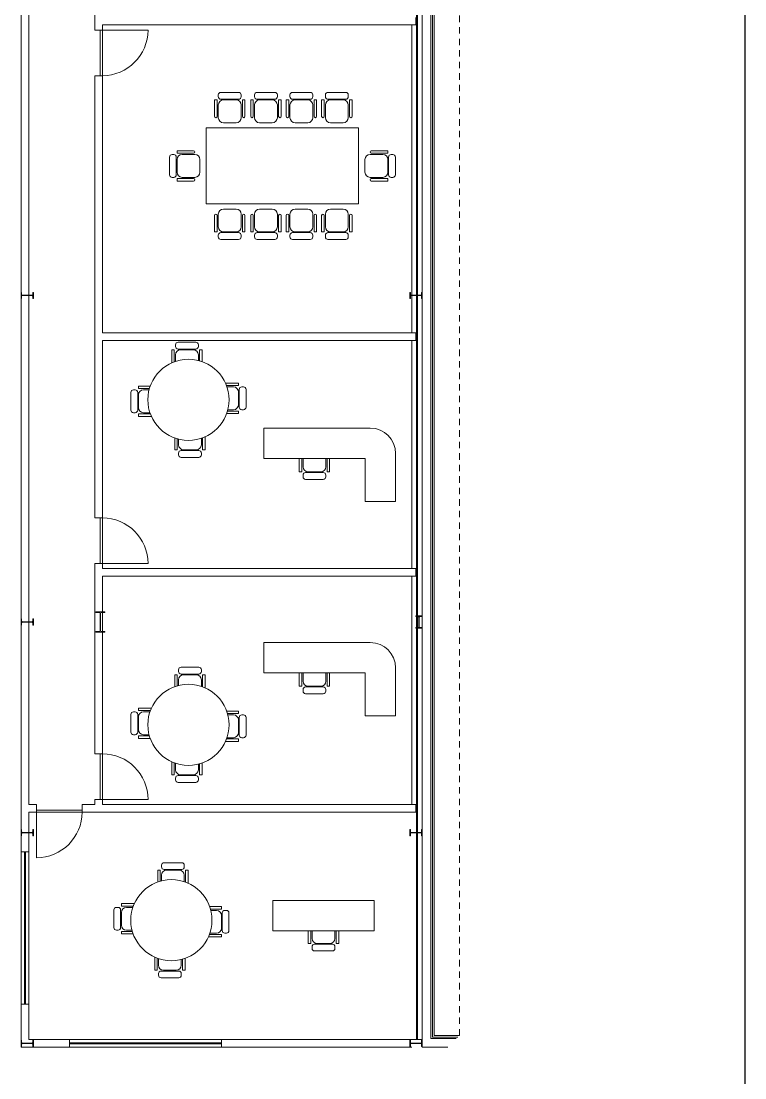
# Model space of a CAD drawing. Header units: millimetres. Extents: x -32 to 1412, y -324 to 2887.
# Drawn here: x 1134.25 to 1148.51, y 1911.89 to 1932.72 of the extents above; entities that cross this region are included whole.
import ezdxf

# ---------------------------------------------------------------- set-up
doc = ezdxf.new("R2010")
doc.units = ezdxf.units.MM
doc.header["$LTSCALE"] = 0.5
doc.linetypes.add('HIDDEN', pattern=[9.525, 6.35, -3.175])
doc.layers.get('0').update_dxf_attribs({"linetype": 'CONTINUOUS'})
doc.layers.add('arquitetura', color=252, linetype='CONTINUOUS', lineweight=5)

msp = doc.modelspace()

# ---------------------------------------------------------------- linework, layer by layer
msp.add_line((1148.511, 1955.152), (1148.511, 1829.015))
at = {"layer": 'arquitetura', "color": 252}
for p, q in [((1142.041, 1920.678), (1142.041, 1946.285)), ((1142.061, 1920.678), (1142.061, 1946.285)), ((1142.151, 1926.578), (1142.151, 1946.285)), ((1142.156, 1946.285), (1142.156, 1912.495)), ((1142.326, 1946.285), (1142.326, 1912.665)), ((1142.356, 1946.285), (1142.356, 1912.695)), ((1142.386, 1946.285), (1142.386, 1912.725)), ((1134.401, 1938.625), (1134.401, 1917.278)), ((1134.251, 1938.475), (1134.251, 1912.495)), ((1135.701, 1935.329), (1135.701, 1932.545)), ((1142.031, 1932.645), (1142.031, 1932.795)), ((1135.851, 1932.545), (1135.701, 1932.545)), ((1135.811, 1931.645), (1135.811, 1932.545)), ((1142.031, 1932.645), (1135.851, 1932.645)), ((1135.851, 1932.645), (1135.851, 1932.545)), ((1135.851, 1931.645), (1135.851, 1932.545)), ((1135.851, 1932.545), (1136.751, 1932.545)), ((1141.951, 1932.645), (1141.951, 1926.578)), ((1135.851, 1931.645), (1135.701, 1931.645)), ((1135.701, 1931.645), (1135.701, 1922.928)), ((1135.851, 1931.645), (1135.851, 1926.578)), ((1138.136, 1931.231), (1138.136, 1931.266)), ((1138.186, 1931.316), (1138.536, 1931.316)), ((1138.586, 1931.266), (1138.586, 1931.231)), ((1138.85, 1931.231), (1138.85, 1931.266)), ((1138.9, 1931.316), (1139.25, 1931.316)), ((1139.3, 1931.266), (1139.3, 1931.231)), ((1139.548, 1931.231), (1139.548, 1931.266)), ((1139.598, 1931.316), (1139.948, 1931.316)), ((1139.998, 1931.266), (1139.998, 1931.231)), ((1140.247, 1931.231), (1140.247, 1931.266)), ((1140.297, 1931.316), (1140.647, 1931.316)), ((1140.697, 1931.266), (1140.697, 1931.231)), ((1138.061, 1931.167), (1138.111, 1931.167)), ((1138.061, 1930.842), (1138.061, 1931.167)), ((1138.111, 1931.167), (1138.111, 1930.842)), ((1138.136, 1930.817), (1138.136, 1931.067)), ((1138.536, 1931.181), (1138.186, 1931.181)), ((1138.236, 1931.167), (1138.486, 1931.167)), ((1138.586, 1930.817), (1138.586, 1931.067)), ((1138.661, 1931.167), (1138.611, 1931.167)), ((1138.611, 1931.167), (1138.611, 1930.842)), ((1138.661, 1930.842), (1138.661, 1931.167)), ((1138.775, 1931.167), (1138.825, 1931.167)), ((1138.775, 1930.842), (1138.775, 1931.167)), ((1138.825, 1931.167), (1138.825, 1930.842)), ((1138.85, 1930.817), (1138.85, 1931.067)), ((1139.25, 1931.181), (1138.9, 1931.181)), ((1138.95, 1931.167), (1139.2, 1931.167)), ((1139.3, 1930.817), (1139.3, 1931.067)), ((1139.375, 1931.167), (1139.325, 1931.167)), ((1139.325, 1931.167), (1139.325, 1930.842)), ((1139.375, 1930.842), (1139.375, 1931.167)), ((1139.473, 1931.167), (1139.523, 1931.167)), ((1139.473, 1930.842), (1139.473, 1931.167)), ((1139.523, 1931.167), (1139.523, 1930.842)), ((1139.548, 1930.817), (1139.548, 1931.067)), ((1139.948, 1931.181), (1139.598, 1931.181)), ((1139.648, 1931.167), (1139.898, 1931.167)), ((1139.998, 1930.817), (1139.998, 1931.067)), ((1140.073, 1931.167), (1140.023, 1931.167)), ((1140.023, 1931.167), (1140.023, 1930.842)), ((1140.073, 1930.842), (1140.073, 1931.167)), ((1140.172, 1931.167), (1140.222, 1931.167)), ((1140.172, 1930.842), (1140.172, 1931.167)), ((1140.222, 1931.167), (1140.222, 1930.842)), ((1140.247, 1930.817), (1140.247, 1931.067)), ((1140.647, 1931.181), (1140.297, 1931.181)), ((1140.347, 1931.167), (1140.597, 1931.167)), ((1140.697, 1930.817), (1140.697, 1931.067)), ((1140.772, 1931.167), (1140.722, 1931.167)), ((1140.722, 1931.167), (1140.722, 1930.842)), ((1140.772, 1930.842), (1140.772, 1931.167)), ((1137.899, 1929.116), (1137.899, 1930.616)), ((1137.899, 1930.616), (1140.899, 1930.616)), ((1138.236, 1930.717), (1138.486, 1930.717)), ((1138.95, 1930.717), (1139.2, 1930.717)), ((1139.648, 1930.717), (1139.898, 1930.717)), ((1140.347, 1930.717), (1140.597, 1930.717)), ((1140.899, 1930.616), (1140.899, 1929.116)), ((1137.322, 1930.166), (1137.322, 1930.116)), ((1137.647, 1930.166), (1137.322, 1930.166)), ((1141.151, 1930.166), (1141.476, 1930.166)), ((1141.476, 1930.166), (1141.476, 1930.116)), ((1137.174, 1930.041), (1137.174, 1929.691)), ((1137.258, 1930.091), (1137.224, 1930.091)), ((1137.308, 1929.691), (1137.308, 1930.041)), ((1137.322, 1930.116), (1137.647, 1930.116)), ((1137.322, 1929.991), (1137.322, 1929.741)), ((1137.672, 1930.091), (1137.422, 1930.091)), ((1137.772, 1929.991), (1137.772, 1929.741)), ((1141.026, 1929.991), (1141.026, 1929.741)), ((1141.126, 1930.091), (1141.376, 1930.091)), ((1141.476, 1930.116), (1141.151, 1930.116)), ((1141.476, 1929.991), (1141.476, 1929.741)), ((1141.491, 1929.691), (1141.491, 1930.041)), ((1141.541, 1930.091), (1141.575, 1930.091)), ((1141.625, 1930.041), (1141.625, 1929.691)), ((1137.224, 1929.641), (1137.258, 1929.641)), ((1137.322, 1929.566), (1137.322, 1929.616)), ((1137.322, 1929.616), (1137.647, 1929.616)), ((1137.647, 1929.566), (1137.322, 1929.566)), ((1137.672, 1929.641), (1137.422, 1929.641)), ((1141.126, 1929.641), (1141.376, 1929.641)), ((1141.476, 1929.616), (1141.151, 1929.616)), ((1141.151, 1929.566), (1141.476, 1929.566)), ((1141.476, 1929.566), (1141.476, 1929.616)), ((1141.575, 1929.641), (1141.541, 1929.641)), ((1140.899, 1929.116), (1137.899, 1929.116)), ((1138.136, 1928.916), (1138.136, 1928.666)), ((1138.236, 1929.016), (1138.486, 1929.016)), ((1138.586, 1928.916), (1138.586, 1928.666)), ((1138.85, 1928.916), (1138.85, 1928.666)), ((1138.95, 1929.016), (1139.2, 1929.016)), ((1139.3, 1928.916), (1139.3, 1928.666)), ((1139.548, 1928.916), (1139.548, 1928.666)), ((1139.648, 1929.016), (1139.898, 1929.016)), ((1139.998, 1928.916), (1139.998, 1928.666)), ((1140.247, 1928.916), (1140.247, 1928.666)), ((1140.347, 1929.016), (1140.597, 1929.016)), ((1140.697, 1928.916), (1140.697, 1928.666)), ((1138.061, 1928.891), (1138.061, 1928.566)), ((1138.111, 1928.566), (1138.111, 1928.891)), ((1138.611, 1928.566), (1138.611, 1928.891)), ((1138.661, 1928.891), (1138.661, 1928.566)), ((1138.775, 1928.891), (1138.775, 1928.566)), ((1138.825, 1928.566), (1138.825, 1928.891)), ((1139.325, 1928.566), (1139.325, 1928.891)), ((1139.375, 1928.891), (1139.375, 1928.566)), ((1139.473, 1928.891), (1139.473, 1928.566)), ((1139.523, 1928.566), (1139.523, 1928.891)), ((1140.023, 1928.566), (1140.023, 1928.891)), ((1140.073, 1928.891), (1140.073, 1928.566)), ((1140.172, 1928.891), (1140.172, 1928.566)), ((1140.222, 1928.566), (1140.222, 1928.891)), ((1140.722, 1928.566), (1140.722, 1928.891)), ((1140.772, 1928.891), (1140.772, 1928.566)), ((1138.061, 1928.566), (1138.111, 1928.566)), ((1138.136, 1928.501), (1138.136, 1928.467)), ((1138.536, 1928.551), (1138.186, 1928.551)), ((1138.236, 1928.566), (1138.486, 1928.566)), ((1138.586, 1928.467), (1138.586, 1928.501)), ((1138.661, 1928.566), (1138.611, 1928.566)), ((1138.775, 1928.566), (1138.825, 1928.566)), ((1138.85, 1928.501), (1138.85, 1928.467)), ((1139.25, 1928.551), (1138.9, 1928.551)), ((1138.95, 1928.566), (1139.2, 1928.566)), ((1139.3, 1928.467), (1139.3, 1928.501)), ((1139.375, 1928.566), (1139.325, 1928.566)), ((1139.473, 1928.566), (1139.523, 1928.566)), ((1139.548, 1928.501), (1139.548, 1928.467)), ((1139.948, 1928.551), (1139.598, 1928.551)), ((1139.648, 1928.566), (1139.898, 1928.566)), ((1139.998, 1928.467), (1139.998, 1928.501)), ((1140.073, 1928.566), (1140.023, 1928.566)), ((1140.172, 1928.566), (1140.222, 1928.566)), ((1140.247, 1928.501), (1140.247, 1928.467)), ((1140.647, 1928.551), (1140.297, 1928.551)), ((1140.347, 1928.566), (1140.597, 1928.566)), ((1140.697, 1928.467), (1140.697, 1928.501)), ((1140.772, 1928.566), (1140.722, 1928.566)), ((1138.186, 1928.417), (1138.536, 1928.417)), ((1138.9, 1928.417), (1139.25, 1928.417)), ((1139.598, 1928.417), (1139.948, 1928.417)), ((1140.297, 1928.417), (1140.647, 1928.417)), ((1142.031, 1926.578), (1135.851, 1926.578)), ((1142.031, 1926.428), (1135.851, 1926.428)), ((1135.851, 1926.428), (1135.851, 1922.928)), ((1141.951, 1926.428), (1141.951, 1921.928)), ((1142.031, 1926.428), (1142.031, 1926.578)), ((1142.151, 1926.428), (1142.151, 1926.578)), ((1142.151, 1926.428), (1142.151, 1921.928)), ((1137.218, 1925.985), (1137.218, 1926.242)), ((1137.218, 1926.242), (1137.268, 1926.242)), ((1137.268, 1926.242), (1137.268, 1926.005)), ((1137.293, 1926.306), (1137.293, 1926.341)), ((1137.343, 1926.391), (1137.693, 1926.391)), ((1137.693, 1926.256), (1137.343, 1926.256)), ((1137.393, 1926.242), (1137.643, 1926.242)), ((1137.743, 1926.341), (1137.743, 1926.306)), ((1137.818, 1926.242), (1137.768, 1926.242)), ((1137.768, 1926.242), (1137.768, 1926.025)), ((1137.818, 1926.009), (1137.818, 1926.242)), ((1137.293, 1926.014), (1137.293, 1926.142)), ((1137.743, 1926.032), (1137.743, 1926.142)), ((1138.276, 1925.585), (1138.533, 1925.585)), ((1138.533, 1925.585), (1138.533, 1925.535)), ((1136.412, 1925.051), (1136.412, 1925.401)), ((1136.462, 1925.451), (1136.497, 1925.451)), ((1136.547, 1925.401), (1136.547, 1925.051)), ((1136.794, 1925.526), (1136.561, 1925.526)), ((1136.561, 1925.526), (1136.561, 1925.476)), ((1136.561, 1925.476), (1136.778, 1925.476)), ((1136.772, 1925.451), (1136.661, 1925.451)), ((1138.533, 1925.535), (1138.297, 1925.535)), ((1138.306, 1925.51), (1138.433, 1925.51)), ((1138.533, 1925.41), (1138.533, 1925.16)), ((1138.548, 1925.11), (1138.548, 1925.46)), ((1138.598, 1925.51), (1138.632, 1925.51)), ((1138.682, 1925.46), (1138.682, 1925.11)), ((1136.561, 1925.101), (1136.561, 1925.351)), ((1136.497, 1925.001), (1136.462, 1925.001)), ((1136.561, 1924.926), (1136.561, 1924.976)), ((1136.561, 1924.976), (1136.798, 1924.976)), ((1136.789, 1925.001), (1136.661, 1925.001)), ((1138.3, 1924.985), (1138.533, 1924.985)), ((1138.533, 1925.035), (1138.316, 1925.035)), ((1138.323, 1925.06), (1138.433, 1925.06)), ((1138.533, 1924.985), (1138.533, 1925.035)), ((1138.632, 1925.06), (1138.598, 1925.06)), ((1136.818, 1924.926), (1136.561, 1924.926)), ((1137.877, 1924.527), (1137.877, 1924.27)), ((1141.03, 1924.698), (1139.03, 1924.698)), ((1139.03, 1924.698), (1139.03, 1924.098)), ((1141.13, 1924.698), (1141.03, 1924.698)), ((1137.277, 1924.503), (1137.277, 1924.27)), ((1137.327, 1924.27), (1137.327, 1924.487)), ((1137.352, 1924.48), (1137.352, 1924.37)), ((1137.802, 1924.497), (1137.802, 1924.37)), ((1137.827, 1924.27), (1137.827, 1924.506)), ((1137.277, 1924.27), (1137.327, 1924.27)), ((1137.352, 1924.171), (1137.352, 1924.205)), ((1137.402, 1924.255), (1137.752, 1924.255)), ((1137.752, 1924.121), (1137.402, 1924.121)), ((1137.702, 1924.27), (1137.452, 1924.27)), ((1137.802, 1924.205), (1137.802, 1924.171)), ((1137.877, 1924.27), (1137.827, 1924.27)), ((1141.63, 1923.254), (1141.63, 1924.198)), ((1139.03, 1924.098), (1141.03, 1924.098)), ((1139.73, 1924.098), (1139.73, 1923.837)), ((1139.78, 1923.837), (1139.78, 1924.098)), ((1139.805, 1924.098), (1139.805, 1923.937)), ((1140.255, 1924.098), (1140.255, 1923.937)), ((1140.28, 1923.837), (1140.28, 1924.098)), ((1140.33, 1924.098), (1140.33, 1923.837)), ((1141.03, 1924.098), (1141.03, 1923.254)), ((1139.73, 1923.837), (1139.78, 1923.837)), ((1139.805, 1923.772), (1139.805, 1923.738)), ((1140.205, 1923.822), (1139.855, 1923.822)), ((1139.905, 1923.837), (1140.155, 1923.837)), ((1140.255, 1923.738), (1140.255, 1923.772)), ((1140.33, 1923.837), (1140.28, 1923.837)), ((1139.855, 1923.688), (1140.205, 1923.688)), ((1141.03, 1923.254), (1141.63, 1923.254)), ((1135.851, 1922.928), (1135.701, 1922.928)), ((1135.811, 1922.028), (1135.811, 1922.928)), ((1135.851, 1922.028), (1135.851, 1922.928)), ((1135.851, 1922.028), (1135.701, 1922.028)), ((1135.701, 1918.278), (1135.701, 1922.028)), ((1135.851, 1922.028), (1135.851, 1921.928)), ((1135.851, 1922.028), (1136.751, 1922.028)), ((1142.031, 1921.928), (1135.851, 1921.928)), ((1142.031, 1921.778), (1142.031, 1921.928)), ((1142.031, 1921.778), (1135.851, 1921.778)), ((1135.851, 1921.778), (1135.851, 1921.678)), ((1135.851, 1918.278), (1135.851, 1921.778)), ((1141.951, 1921.778), (1141.951, 1917.278)), ((1142.041, 1912.645), (1142.041, 1920.678)), ((1142.061, 1912.645), (1142.061, 1920.678)), ((1141.03, 1920.472), (1139.03, 1920.472)), ((1139.03, 1920.472), (1139.03, 1919.872)), ((1141.13, 1920.472), (1141.03, 1920.472)), ((1137.752, 1919.985), (1137.402, 1919.985)), ((1141.63, 1919.028), (1141.63, 1919.972)), ((1137.277, 1919.603), (1137.277, 1919.836)), ((1137.277, 1919.836), (1137.327, 1919.836)), ((1137.327, 1919.836), (1137.327, 1919.619)), ((1137.352, 1919.935), (1137.352, 1919.9)), ((1137.352, 1919.626), (1137.352, 1919.736)), ((1137.402, 1919.85), (1137.752, 1919.85)), ((1137.702, 1919.836), (1137.452, 1919.836)), ((1137.802, 1919.9), (1137.802, 1919.935)), ((1137.802, 1919.608), (1137.802, 1919.736)), ((1137.877, 1919.836), (1137.827, 1919.836)), ((1137.827, 1919.836), (1137.827, 1919.599)), ((1137.877, 1919.579), (1137.877, 1919.836)), ((1139.03, 1919.872), (1141.03, 1919.872)), ((1139.73, 1919.872), (1139.73, 1919.611)), ((1139.78, 1919.611), (1139.78, 1919.872)), ((1139.805, 1919.872), (1139.805, 1919.711)), ((1140.255, 1919.872), (1140.255, 1919.711)), ((1140.28, 1919.611), (1140.28, 1919.872)), ((1140.33, 1919.872), (1140.33, 1919.611)), ((1141.03, 1919.872), (1141.03, 1919.028)), ((1139.73, 1919.611), (1139.78, 1919.611)), ((1139.805, 1919.546), (1139.805, 1919.512)), ((1140.205, 1919.596), (1139.855, 1919.596)), ((1139.905, 1919.611), (1140.155, 1919.611)), ((1140.255, 1919.512), (1140.255, 1919.546)), ((1140.33, 1919.611), (1140.28, 1919.611)), ((1139.855, 1919.462), (1140.205, 1919.462)), ((1136.818, 1919.179), (1136.561, 1919.179)), ((1136.561, 1919.179), (1136.561, 1919.129)), ((1136.561, 1919.129), (1136.798, 1919.129)), ((1138.3, 1919.12), (1138.533, 1919.12)), ((1138.533, 1919.12), (1138.533, 1919.07)), ((1136.412, 1919.054), (1136.412, 1918.704)), ((1136.497, 1919.104), (1136.462, 1919.104)), ((1136.547, 1918.704), (1136.547, 1919.054)), ((1136.561, 1919.004), (1136.561, 1918.754)), ((1136.789, 1919.104), (1136.661, 1919.104)), ((1138.533, 1919.07), (1138.316, 1919.07)), ((1138.323, 1919.045), (1138.433, 1919.045)), ((1138.533, 1918.695), (1138.533, 1918.945)), ((1138.548, 1918.995), (1138.548, 1918.645)), ((1138.632, 1919.045), (1138.598, 1919.045)), ((1138.682, 1918.645), (1138.682, 1918.995)), ((1141.03, 1919.028), (1141.63, 1919.028)), ((1136.462, 1918.654), (1136.497, 1918.654)), ((1136.561, 1918.579), (1136.561, 1918.629)), ((1136.561, 1918.629), (1136.778, 1918.629)), ((1136.794, 1918.579), (1136.561, 1918.579)), ((1136.772, 1918.654), (1136.661, 1918.654)), ((1138.276, 1918.52), (1138.533, 1918.52)), ((1138.533, 1918.57), (1138.297, 1918.57)), ((1138.306, 1918.595), (1138.433, 1918.595)), ((1138.533, 1918.52), (1138.533, 1918.57)), ((1138.598, 1918.595), (1138.632, 1918.595)), ((1135.851, 1918.278), (1135.701, 1918.278)), ((1135.811, 1918.278), (1135.811, 1917.378)), ((1135.851, 1918.278), (1135.851, 1917.378)), ((1137.218, 1918.121), (1137.218, 1917.864)), ((1137.268, 1917.864), (1137.268, 1918.1)), ((1137.293, 1918.091), (1137.293, 1917.964)), ((1137.743, 1918.074), (1137.743, 1917.964)), ((1137.768, 1917.864), (1137.768, 1918.081)), ((1137.818, 1918.097), (1137.818, 1917.864)), ((1137.218, 1917.864), (1137.268, 1917.864)), ((1137.393, 1917.864), (1137.643, 1917.864)), ((1137.818, 1917.864), (1137.768, 1917.864)), ((1137.293, 1917.799), (1137.293, 1917.765)), ((1137.693, 1917.849), (1137.343, 1917.849)), ((1137.343, 1917.715), (1137.693, 1917.715)), ((1137.743, 1917.765), (1137.743, 1917.799)), ((1134.551, 1917.278), (1134.401, 1917.278)), ((1134.551, 1917.278), (1134.551, 1917.128)), ((1135.701, 1917.278), (1135.451, 1917.278)), ((1135.451, 1917.278), (1135.451, 1917.128)), ((1135.851, 1917.378), (1135.701, 1917.378)), ((1135.701, 1917.278), (1135.701, 1917.378)), ((1135.851, 1917.278), (1135.851, 1917.378)), ((1135.851, 1917.378), (1136.751, 1917.378)), ((1142.031, 1917.278), (1135.851, 1917.278)), ((1142.031, 1917.128), (1142.031, 1917.278)), ((1134.401, 1917.128), (1134.401, 1912.645)), ((1134.551, 1917.128), (1134.401, 1917.128)), ((1134.551, 1917.168), (1135.451, 1917.168)), ((1134.551, 1917.128), (1135.451, 1917.128)), ((1134.551, 1917.128), (1134.551, 1916.228)), ((1142.031, 1917.128), (1135.451, 1917.128)), ((1134.251, 1916.345), (1134.401, 1916.345)), ((1134.316, 1916.345), (1134.316, 1913.345)), ((1134.336, 1916.345), (1134.336, 1913.345)), ((1136.941, 1915.749), (1136.941, 1915.983)), ((1136.941, 1915.983), (1136.991, 1915.983)), ((1136.991, 1915.983), (1136.991, 1915.766)), ((1137.016, 1916.081), (1137.016, 1916.047)), ((1137.416, 1916.131), (1137.066, 1916.131)), ((1137.066, 1915.997), (1137.416, 1915.997)), ((1137.366, 1915.983), (1137.116, 1915.983)), ((1137.466, 1916.047), (1137.466, 1916.081)), ((1137.541, 1915.983), (1137.491, 1915.983)), ((1137.491, 1915.983), (1137.491, 1915.746)), ((1137.541, 1915.726), (1137.541, 1915.983)), ((1137.016, 1915.772), (1137.016, 1915.883)), ((1137.466, 1915.755), (1137.466, 1915.883)), ((1139.208, 1915.386), (1139.208, 1914.786)), ((1139.208, 1915.386), (1141.208, 1915.386)), ((1141.208, 1915.386), (1141.208, 1914.786)), ((1136.077, 1915.201), (1136.077, 1914.851)), ((1136.161, 1915.251), (1136.127, 1915.251)), ((1136.211, 1914.851), (1136.211, 1915.201)), ((1136.482, 1915.326), (1136.225, 1915.326)), ((1136.225, 1915.326), (1136.225, 1915.276)), ((1136.225, 1915.276), (1136.462, 1915.276)), ((1136.225, 1915.151), (1136.225, 1914.901)), ((1136.453, 1915.251), (1136.325, 1915.251)), ((1137.964, 1915.267), (1138.198, 1915.267)), ((1138.198, 1915.217), (1137.98, 1915.217)), ((1137.987, 1915.192), (1138.098, 1915.192)), ((1138.198, 1915.267), (1138.198, 1915.217)), ((1138.296, 1915.192), (1138.262, 1915.192)), ((1138.198, 1914.842), (1138.198, 1915.092)), ((1138.212, 1915.142), (1138.212, 1914.792)), ((1138.346, 1914.792), (1138.346, 1915.142)), ((1136.127, 1914.801), (1136.161, 1914.801)), ((1136.225, 1914.726), (1136.225, 1914.776)), ((1136.225, 1914.776), (1136.442, 1914.776)), ((1136.436, 1914.801), (1136.325, 1914.801)), ((1137.97, 1914.742), (1138.098, 1914.742)), ((1138.262, 1914.742), (1138.296, 1914.742)), ((1139.208, 1914.786), (1141.208, 1914.786)), ((1139.908, 1914.786), (1139.908, 1914.539)), ((1139.958, 1914.539), (1139.958, 1914.786)), ((1139.983, 1914.786), (1139.983, 1914.639)), ((1140.433, 1914.786), (1140.433, 1914.639)), ((1140.458, 1914.539), (1140.458, 1914.786)), ((1140.508, 1914.786), (1140.508, 1914.539)), ((1136.459, 1914.726), (1136.225, 1914.726)), ((1137.94, 1914.667), (1138.198, 1914.667)), ((1138.198, 1914.717), (1137.961, 1914.717)), ((1138.198, 1914.667), (1138.198, 1914.717)), ((1139.908, 1914.539), (1139.958, 1914.539)), ((1140.383, 1914.525), (1140.033, 1914.525)), ((1140.083, 1914.539), (1140.333, 1914.539)), ((1140.508, 1914.539), (1140.458, 1914.539)), ((1139.983, 1914.475), (1139.983, 1914.441)), ((1140.033, 1914.391), (1140.383, 1914.391)), ((1140.433, 1914.441), (1140.433, 1914.475)), ((1136.882, 1914.268), (1136.882, 1914.011)), ((1136.932, 1914.011), (1136.932, 1914.247)), ((1136.957, 1914.238), (1136.957, 1914.111)), ((1137.407, 1914.221), (1137.407, 1914.111)), ((1137.432, 1914.011), (1137.432, 1914.228)), ((1137.482, 1914.244), (1137.482, 1914.011)), ((1136.882, 1914.011), (1136.932, 1914.011)), ((1136.957, 1913.946), (1136.957, 1913.912)), ((1137.357, 1913.996), (1137.007, 1913.996)), ((1137.057, 1914.011), (1137.307, 1914.011)), ((1137.407, 1913.912), (1137.407, 1913.946)), ((1137.482, 1914.011), (1137.432, 1914.011)), ((1137.007, 1913.862), (1137.357, 1913.862)), ((1134.251, 1913.345), (1134.401, 1913.345)), ((1142.826, 1912.665), (1142.326, 1912.665)), ((1142.856, 1912.695), (1142.356, 1912.695)), ((1142.886, 1912.725), (1142.386, 1912.725)), ((1141.951, 1912.495), (1134.251, 1912.495)), ((1141.951, 1912.645), (1134.401, 1912.645)), ((1135.201, 1912.645), (1135.201, 1912.495)), ((1135.201, 1912.58), (1138.201, 1912.58)), ((1135.201, 1912.58), (1138.201, 1912.58)), ((1135.201, 1912.56), (1138.201, 1912.56)), ((1138.201, 1912.645), (1138.201, 1912.495)), ((1141.951, 1912.645), (1142.151, 1912.645)), ((1142.656, 1912.495), (1142.156, 1912.495))]:
    msp.add_line(p, q, dxfattribs=at)
at = {"layer": 'arquitetura', "color": 252, "linetype": 'HIDDEN', "ltscale": 0.04}
msp.add_line((1142.886, 1912.725), (1142.886, 1946.285), dxfattribs=at)
at = {"layer": 'arquitetura'}
for p, q in [((1134.251, 1927.253), (1134.251, 1927.373)), ((1134.251, 1927.373), (1134.26, 1927.373)), ((1134.251, 1927.253), (1134.26, 1927.253)), ((1134.26, 1927.331), (1134.26, 1927.373)), ((1134.26, 1927.253), (1134.26, 1927.295)), ((1134.275, 1927.316), (1134.466, 1927.316)), ((1134.275, 1927.31), (1134.466, 1927.31)), ((1134.481, 1927.331), (1134.481, 1927.373)), ((1134.481, 1927.373), (1134.491, 1927.373)), ((1134.481, 1927.253), (1134.481, 1927.295)), ((1134.481, 1927.253), (1134.491, 1927.253)), ((1134.491, 1927.253), (1134.491, 1927.373)), ((1141.911, 1927.373), (1141.911, 1927.253)), ((1141.911, 1927.373), (1141.92, 1927.373)), ((1141.911, 1927.253), (1141.92, 1927.253)), ((1141.92, 1927.373), (1141.92, 1927.331)), ((1141.92, 1927.295), (1141.92, 1927.253)), ((1141.935, 1927.316), (1142.126, 1927.316)), ((1141.935, 1927.31), (1142.126, 1927.31)), ((1142.141, 1927.373), (1142.141, 1927.331)), ((1142.141, 1927.373), (1142.151, 1927.373)), ((1142.141, 1927.295), (1142.141, 1927.253)), ((1142.141, 1927.253), (1142.151, 1927.253)), ((1142.151, 1927.373), (1142.151, 1927.253)), ((1135.721, 1921.075), (1135.901, 1921.075)), ((1135.721, 1921.062), (1135.721, 1921.075)), ((1135.721, 1921.062), (1135.785, 1921.062)), ((1135.806, 1921.041), (1135.806, 1920.71)), ((1135.815, 1921.041), (1135.815, 1920.71)), ((1135.836, 1921.062), (1135.901, 1921.062)), ((1135.901, 1921.062), (1135.901, 1921.075)), ((1142.031, 1920.995), (1142.151, 1920.995)), ((1142.031, 1920.995), (1142.031, 1920.985)), ((1142.031, 1920.985), (1142.073, 1920.985)), ((1142.109, 1920.985), (1142.151, 1920.985)), ((1142.151, 1920.995), (1142.151, 1920.985)), ((1134.251, 1920.815), (1134.251, 1920.935)), ((1134.251, 1920.935), (1134.26, 1920.935)), ((1134.251, 1920.815), (1134.26, 1920.815)), ((1134.26, 1920.893), (1134.26, 1920.935)), ((1134.26, 1920.815), (1134.26, 1920.857)), ((1134.275, 1920.878), (1134.466, 1920.878)), ((1134.275, 1920.872), (1134.466, 1920.872)), ((1134.481, 1920.893), (1134.481, 1920.935)), ((1134.481, 1920.935), (1134.491, 1920.935)), ((1134.481, 1920.815), (1134.481, 1920.857)), ((1134.481, 1920.815), (1134.491, 1920.815)), ((1134.491, 1920.815), (1134.491, 1920.935)), ((1142.088, 1920.97), (1142.088, 1920.78)), ((1142.094, 1920.97), (1142.094, 1920.78)), ((1135.721, 1920.689), (1135.785, 1920.689)), ((1135.721, 1920.675), (1135.721, 1920.689)), ((1135.721, 1920.675), (1135.901, 1920.675)), ((1135.836, 1920.689), (1135.901, 1920.689)), ((1135.901, 1920.675), (1135.901, 1920.689)), ((1142.031, 1920.765), (1142.073, 1920.765)), ((1142.031, 1920.765), (1142.031, 1920.755)), ((1142.031, 1920.755), (1142.151, 1920.755)), ((1142.109, 1920.765), (1142.151, 1920.765)), ((1142.151, 1920.765), (1142.151, 1920.755)), ((1134.251, 1916.663), (1134.251, 1916.783)), ((1134.251, 1916.783), (1134.26, 1916.783)), ((1134.251, 1916.663), (1134.26, 1916.663)), ((1134.26, 1916.741), (1134.26, 1916.783)), ((1134.26, 1916.663), (1134.26, 1916.705)), ((1134.275, 1916.726), (1134.466, 1916.726)), ((1134.275, 1916.72), (1134.466, 1916.72)), ((1134.481, 1916.741), (1134.481, 1916.783)), ((1134.481, 1916.783), (1134.491, 1916.783)), ((1134.481, 1916.663), (1134.481, 1916.705)), ((1134.481, 1916.663), (1134.491, 1916.663)), ((1134.491, 1916.663), (1134.491, 1916.783)), ((1141.911, 1916.783), (1141.911, 1916.663)), ((1141.911, 1916.783), (1141.92, 1916.783)), ((1141.911, 1916.663), (1141.92, 1916.663)), ((1141.92, 1916.783), (1141.92, 1916.741)), ((1141.92, 1916.705), (1141.92, 1916.663)), ((1141.935, 1916.726), (1142.126, 1916.726)), ((1141.935, 1916.72), (1142.126, 1916.72)), ((1142.141, 1916.783), (1142.141, 1916.741)), ((1142.141, 1916.783), (1142.151, 1916.783)), ((1142.141, 1916.705), (1142.141, 1916.663)), ((1142.141, 1916.663), (1142.151, 1916.663)), ((1142.151, 1916.783), (1142.151, 1916.663)), ((1134.251, 1912.51), (1134.251, 1912.63)), ((1134.251, 1912.63), (1134.26, 1912.63)), ((1134.251, 1912.51), (1134.26, 1912.51)), ((1134.26, 1912.588), (1134.26, 1912.63)), ((1134.26, 1912.51), (1134.26, 1912.552)), ((1134.275, 1912.573), (1134.466, 1912.573)), ((1134.275, 1912.567), (1134.466, 1912.567)), ((1134.481, 1912.588), (1134.481, 1912.63)), ((1134.481, 1912.63), (1134.491, 1912.63)), ((1134.481, 1912.51), (1134.481, 1912.552)), ((1134.481, 1912.51), (1134.491, 1912.51)), ((1134.491, 1912.51), (1134.491, 1912.63)), ((1141.911, 1912.63), (1141.911, 1912.51)), ((1141.911, 1912.63), (1141.92, 1912.63)), ((1141.911, 1912.51), (1141.92, 1912.51)), ((1141.92, 1912.63), (1141.92, 1912.588)), ((1141.92, 1912.552), (1141.92, 1912.51)), ((1141.935, 1912.573), (1142.126, 1912.573)), ((1141.935, 1912.567), (1142.126, 1912.567)), ((1142.141, 1912.63), (1142.141, 1912.588)), ((1142.141, 1912.63), (1142.151, 1912.63)), ((1142.141, 1912.552), (1142.141, 1912.51)), ((1142.141, 1912.51), (1142.151, 1912.51)), ((1142.151, 1912.63), (1142.151, 1912.51))]:
    msp.add_line(p, q, dxfattribs=at)
at = {"layer": 'arquitetura', "color": 252}
for centre in [(1137.547, 1925.256), (1137.547, 1918.85), (1137.211, 1914.997)]:
    msp.add_circle(centre, 0.8, dxfattribs=at)
for centre, radius, start, end in [((1135.851, 1932.545), 0.9, 270, 0), ((1138.186, 1931.266), 0.05, 90, 180), ((1138.186, 1931.231), 0.05, 180, 270), ((1138.536, 1931.266), 0.05, 0, 90), ((1138.536, 1931.231), 0.05, 270, 0), ((1138.9, 1931.266), 0.05, 90, 180), ((1138.9, 1931.231), 0.05, 180, 270), ((1139.25, 1931.266), 0.05, 0, 90), ((1139.25, 1931.231), 0.05, 270, 0), ((1139.598, 1931.266), 0.05, 90, 180), ((1139.598, 1931.231), 0.05, 180, 270), ((1139.948, 1931.266), 0.05, 0, 90), ((1139.948, 1931.231), 0.05, 270, 0), ((1140.297, 1931.266), 0.05, 90, 180), ((1140.297, 1931.231), 0.05, 180, 270), ((1140.647, 1931.266), 0.05, 0, 90), ((1140.647, 1931.231), 0.05, 270, 0), ((1138.236, 1931.067), 0.1, 90, 180), ((1138.486, 1931.067), 0.1, 0, 90), ((1138.95, 1931.067), 0.1, 90, 180), ((1139.2, 1931.067), 0.1, 0, 90), ((1139.648, 1931.067), 0.1, 90, 180), ((1139.898, 1931.067), 0.1, 0, 90), ((1140.347, 1931.067), 0.1, 90, 180), ((1140.597, 1931.067), 0.1, 0, 90), ((1138.086, 1930.842), 0.025, 180, 270), ((1138.086, 1930.842), 0.025, 270, 0), ((1138.236, 1930.817), 0.1, 180, 270), ((1138.486, 1930.817), 0.1, 270, 0), ((1138.636, 1930.842), 0.025, 180, 270), ((1138.636, 1930.842), 0.025, 270, 360), ((1138.8, 1930.842), 0.025, 180, 270), ((1138.8, 1930.842), 0.025, 270, 0), ((1138.95, 1930.817), 0.1, 180, 270), ((1139.2, 1930.817), 0.1, 270, 0), ((1139.35, 1930.842), 0.025, 180, 270), ((1139.35, 1930.842), 0.025, 270, 360), ((1139.498, 1930.842), 0.025, 180, 270), ((1139.498, 1930.842), 0.025, 270, 0), ((1139.648, 1930.817), 0.1, 180, 270), ((1139.898, 1930.817), 0.1, 270, 0), ((1140.048, 1930.842), 0.025, 180, 270), ((1140.048, 1930.842), 0.025, 270, 360), ((1140.197, 1930.842), 0.025, 180, 270), ((1140.197, 1930.842), 0.025, 270, 0), ((1140.347, 1930.817), 0.1, 180, 270), ((1140.597, 1930.817), 0.1, 270, 0), ((1140.747, 1930.842), 0.025, 180, 270), ((1140.747, 1930.842), 0.025, 270, 360), ((1137.647, 1930.141), 0.025, 0, 90), ((1141.151, 1930.141), 0.025, 90, 180), ((1137.224, 1930.041), 0.05, 90, 180), ((1137.258, 1930.041), 0.05, 0, 90), ((1137.422, 1929.991), 0.1, 90, 180), ((1137.647, 1930.141), 0.025, 270, 0), ((1137.672, 1929.991), 0.1, 0, 90), ((1141.126, 1929.991), 0.1, 90, 180), ((1141.151, 1930.141), 0.025, 180, 270), ((1141.376, 1929.991), 0.1, 0, 90), ((1141.541, 1930.041), 0.05, 90, 180), ((1141.575, 1930.041), 0.05, 0, 90), ((1137.422, 1929.741), 0.1, 180, 270), ((1137.672, 1929.741), 0.1, 270, 0), ((1141.126, 1929.741), 0.1, 180, 270), ((1141.376, 1929.741), 0.1, 270, 0), ((1137.224, 1929.691), 0.05, 180, 270), ((1137.258, 1929.691), 0.05, 270, 0), ((1137.647, 1929.591), 0.025, 0, 90), ((1137.647, 1929.591), 0.025, 270, 360), ((1141.151, 1929.591), 0.025, 90, 180), ((1141.151, 1929.591), 0.025, 180, 270), ((1141.541, 1929.691), 0.05, 180, 270), ((1141.575, 1929.691), 0.05, 270, 0), ((1138.086, 1928.891), 0.025, 90, 180), ((1138.086, 1928.891), 0.025, 360, 90), ((1138.236, 1928.916), 0.1, 90, 180), ((1138.486, 1928.916), 0.1, 0, 90), ((1138.636, 1928.891), 0.025, 90, 180), ((1138.636, 1928.891), 0.025, 360, 90), ((1138.8, 1928.891), 0.025, 90, 180), ((1138.8, 1928.891), 0.025, 360, 90), ((1138.95, 1928.916), 0.1, 90, 180), ((1139.2, 1928.916), 0.1, 0, 90), ((1139.35, 1928.891), 0.025, 90, 180), ((1139.35, 1928.891), 0.025, 360, 90), ((1139.498, 1928.891), 0.025, 90, 180), ((1139.498, 1928.891), 0.025, 360, 90), ((1139.648, 1928.916), 0.1, 90, 180), ((1139.898, 1928.916), 0.1, 0, 90), ((1140.048, 1928.891), 0.025, 90, 180), ((1140.048, 1928.891), 0.025, 360, 90), ((1140.197, 1928.891), 0.025, 90, 180), ((1140.197, 1928.891), 0.025, 360, 90), ((1140.347, 1928.916), 0.1, 90, 180), ((1140.597, 1928.916), 0.1, 0, 90), ((1140.747, 1928.891), 0.025, 90, 180), ((1140.747, 1928.891), 0.025, 360, 90), ((1138.236, 1928.666), 0.1, 180, 270), ((1138.186, 1928.501), 0.05, 90, 180), ((1138.486, 1928.666), 0.1, 270, 0), ((1138.536, 1928.501), 0.05, 0, 90), ((1138.95, 1928.666), 0.1, 180, 270), ((1138.9, 1928.501), 0.05, 90, 180), ((1139.2, 1928.666), 0.1, 270, 0), ((1139.25, 1928.501), 0.05, 0, 90), ((1139.648, 1928.666), 0.1, 180, 270), ((1139.598, 1928.501), 0.05, 90, 180), ((1139.898, 1928.666), 0.1, 270, 0), ((1139.948, 1928.501), 0.05, 0, 90), ((1140.347, 1928.666), 0.1, 180, 270), ((1140.297, 1928.501), 0.05, 90, 180), ((1140.597, 1928.666), 0.1, 270, 0), ((1140.647, 1928.501), 0.05, 0, 90), ((1138.186, 1928.467), 0.05, 180, 270), ((1138.536, 1928.467), 0.05, 270, 0), ((1138.9, 1928.467), 0.05, 180, 270), ((1139.25, 1928.467), 0.05, 270, 0), ((1139.598, 1928.467), 0.05, 180, 270), ((1139.948, 1928.467), 0.05, 270, 0), ((1140.297, 1928.467), 0.05, 180, 270), ((1140.647, 1928.467), 0.05, 270, 0), ((1137.343, 1926.341), 0.05, 90, 180), ((1137.343, 1926.306), 0.05, 180, 270), ((1137.393, 1926.142), 0.1, 90, 180), ((1137.643, 1926.142), 0.1, 0, 90), ((1137.693, 1926.341), 0.05, 0, 90), ((1137.693, 1926.306), 0.05, 270, 0), ((1136.462, 1925.401), 0.05, 90, 180), ((1136.497, 1925.401), 0.05, 0, 90), ((1136.661, 1925.351), 0.1, 90, 180), ((1138.433, 1925.41), 0.1, 0, 90), ((1138.598, 1925.46), 0.05, 90, 180), ((1138.632, 1925.46), 0.05, 0, 90), ((1138.433, 1925.16), 0.1, 270, 0), ((1136.462, 1925.051), 0.05, 180, 270), ((1136.497, 1925.051), 0.05, 270, 0), ((1136.661, 1925.101), 0.1, 180, 270), ((1138.598, 1925.11), 0.05, 180, 270), ((1138.632, 1925.11), 0.05, 270, 0), ((1141.13, 1924.198), 0.5, 360, 90), ((1137.452, 1924.37), 0.1, 180, 270), ((1137.702, 1924.37), 0.1, 270, 0), ((1137.402, 1924.205), 0.05, 90, 180), ((1137.402, 1924.171), 0.05, 180, 270), ((1137.752, 1924.205), 0.05, 0, 90), ((1137.752, 1924.171), 0.05, 270, 0), ((1139.905, 1923.937), 0.1, 180, 270), ((1140.155, 1923.937), 0.1, 270, 0), ((1139.855, 1923.772), 0.05, 90, 180), ((1139.855, 1923.738), 0.05, 180, 270), ((1140.205, 1923.772), 0.05, 0, 90), ((1140.205, 1923.738), 0.05, 270, 0), ((1135.851, 1922.028), 0.9, 0, 90), ((1141.13, 1919.972), 0.5, 360, 90), ((1137.402, 1919.935), 0.05, 90, 180), ((1137.752, 1919.935), 0.05, 0, 90), ((1137.402, 1919.9), 0.05, 180, 270), ((1137.452, 1919.736), 0.1, 90, 180), ((1137.702, 1919.736), 0.1, 0, 90), ((1137.752, 1919.9), 0.05, 270, 0), ((1139.905, 1919.711), 0.1, 180, 270), ((1139.855, 1919.546), 0.05, 90, 180), ((1140.155, 1919.711), 0.1, 270, 0), ((1140.205, 1919.546), 0.05, 0, 90), ((1139.855, 1919.512), 0.05, 180, 270), ((1140.205, 1919.512), 0.05, 270, 0), ((1136.462, 1919.054), 0.05, 90, 180), ((1136.497, 1919.054), 0.05, 0, 90), ((1136.661, 1919.004), 0.1, 90, 180), ((1138.433, 1918.945), 0.1, 360, 90), ((1138.598, 1918.995), 0.05, 90, 180), ((1138.632, 1918.995), 0.05, 0, 90), ((1136.462, 1918.704), 0.05, 180, 270), ((1136.497, 1918.704), 0.05, 270, 0), ((1136.661, 1918.754), 0.1, 180, 270), ((1138.433, 1918.695), 0.1, 270, 0), ((1138.598, 1918.645), 0.05, 180, 270), ((1138.632, 1918.645), 0.05, 270, 0), ((1135.851, 1917.378), 0.9, 0, 90), ((1137.393, 1917.964), 0.1, 180, 270), ((1137.643, 1917.964), 0.1, 270, 0), ((1137.343, 1917.799), 0.05, 90, 180), ((1137.343, 1917.765), 0.05, 180, 270), ((1137.693, 1917.799), 0.05, 0, 90), ((1137.693, 1917.765), 0.05, 270, 0), ((1134.551, 1917.128), 0.9, 270, 0), ((1137.066, 1916.081), 0.05, 90, 180), ((1137.066, 1916.047), 0.05, 180, 270), ((1137.116, 1915.883), 0.1, 90, 180), ((1137.366, 1915.883), 0.1, 0, 90), ((1137.416, 1916.081), 0.05, 0, 90), ((1137.416, 1916.047), 0.05, 270, 0), ((1136.127, 1915.201), 0.05, 90, 180), ((1136.161, 1915.201), 0.05, 0, 90), ((1136.325, 1915.151), 0.1, 90, 180), ((1138.098, 1915.092), 0.1, 360, 90), ((1138.262, 1915.142), 0.05, 90, 180), ((1138.296, 1915.142), 0.05, 0, 90), ((1136.127, 1914.851), 0.05, 180, 270), ((1136.161, 1914.851), 0.05, 270, 0), ((1136.325, 1914.901), 0.1, 180, 270), ((1138.098, 1914.842), 0.1, 270, 0), ((1138.262, 1914.792), 0.05, 180, 270), ((1138.296, 1914.792), 0.05, 270, 0), ((1140.083, 1914.639), 0.1, 180, 270), ((1140.033, 1914.475), 0.05, 90, 180), ((1140.333, 1914.639), 0.1, 270, 0), ((1140.383, 1914.475), 0.05, 0, 90), ((1140.033, 1914.441), 0.05, 180, 270), ((1140.383, 1914.441), 0.05, 270, 0), ((1137.057, 1914.111), 0.1, 180, 270), ((1137.307, 1914.111), 0.1, 270, 0), ((1137.007, 1913.946), 0.05, 90, 180), ((1137.007, 1913.912), 0.05, 180, 270), ((1137.357, 1913.946), 0.05, 0, 90), ((1137.357, 1913.912), 0.05, 270, 0)]:
    msp.add_arc(centre, radius, start, end, dxfattribs=at)
at = {"layer": 'arquitetura'}
for centre, radius, start, end in [((1134.275, 1927.331), 0.015, 180, 270), ((1134.275, 1927.295), 0.015, 90, 180), ((1134.466, 1927.331), 0.015, 270, 0), ((1134.466, 1927.295), 0.015, 0, 90), ((1141.935, 1927.331), 0.015, 180, 270), ((1141.935, 1927.295), 0.015, 90, 180), ((1142.126, 1927.331), 0.015, 270, 0), ((1142.126, 1927.295), 0.015, 0, 90), ((1135.785, 1921.041), 0.021, 0, 90), ((1135.836, 1921.041), 0.021, 90, 180), ((1142.073, 1920.97), 0.015, 0, 90), ((1142.109, 1920.97), 0.015, 90, 180), ((1134.275, 1920.893), 0.015, 180, 270), ((1134.275, 1920.857), 0.015, 90, 180), ((1134.466, 1920.893), 0.015, 270, 0), ((1134.466, 1920.857), 0.015, 0, 90), ((1142.073, 1920.78), 0.015, 270, 0), ((1142.109, 1920.78), 0.015, 180, 270), ((1135.785, 1920.71), 0.021, 270, 0), ((1135.836, 1920.71), 0.021, 180, 270), ((1134.275, 1916.741), 0.015, 180, 270), ((1134.275, 1916.705), 0.015, 90, 180), ((1134.466, 1916.741), 0.015, 270, 0), ((1134.466, 1916.705), 0.015, 0, 90), ((1141.935, 1916.741), 0.015, 180, 270), ((1141.935, 1916.705), 0.015, 90, 180), ((1142.126, 1916.741), 0.015, 270, 0), ((1142.126, 1916.705), 0.015, 0, 90), ((1134.275, 1912.588), 0.015, 180, 270), ((1134.275, 1912.552), 0.015, 90, 180), ((1134.466, 1912.588), 0.015, 270, 0), ((1134.466, 1912.552), 0.015, 0, 90), ((1141.935, 1912.588), 0.015, 180, 270), ((1141.935, 1912.552), 0.015, 90, 180), ((1142.126, 1912.588), 0.015, 270, 0), ((1142.126, 1912.552), 0.015, 0, 90)]:
    msp.add_arc(centre, radius, start, end, dxfattribs=at)

doc.saveas('drawing.dxf')
